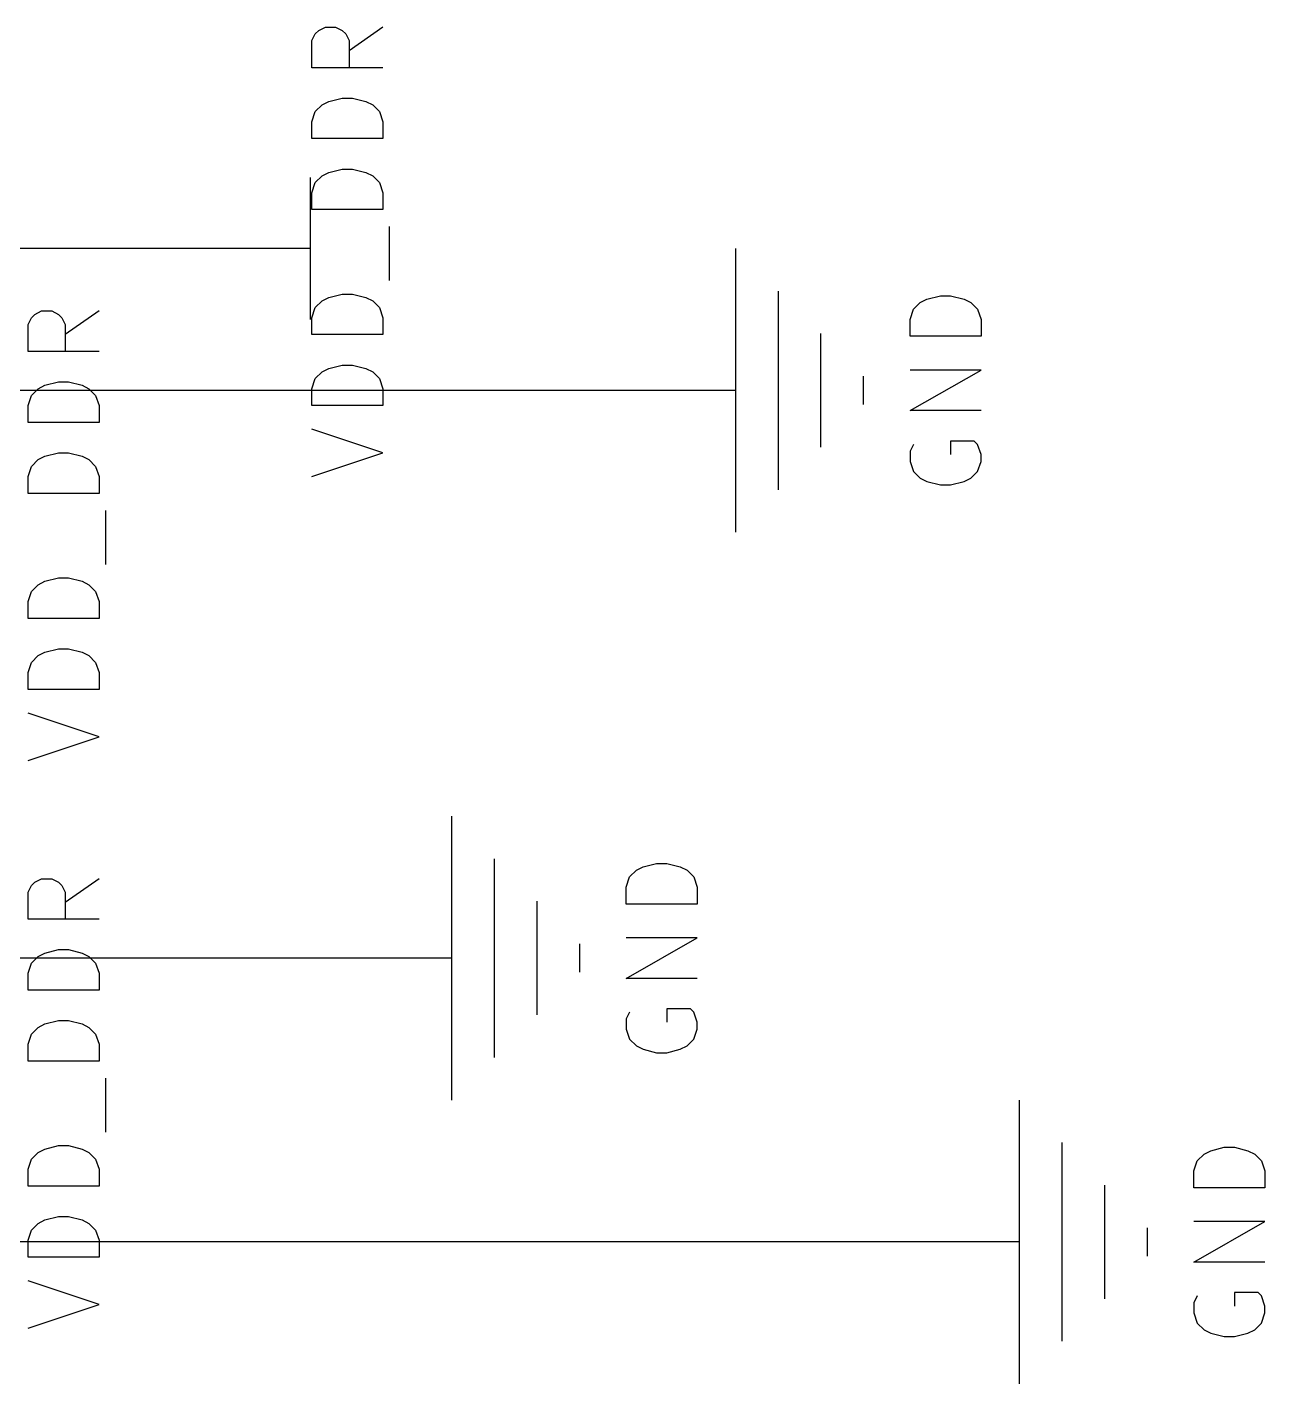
# Model space of a CAD drawing. Header units: millimetres. Extents: x 3 to 246, y -195 to -4.
# Drawn here: x 92.73 to 114.88, y -71.12 to -46.84 of the extents above; entities that cross this region are included whole.
import ezdxf

# ---------------------------------------------------------------- set-up
doc = ezdxf.new("R2010")
doc.units = ezdxf.units.MM
for name, color, linetype in [('GREENSIXTYFIVE', 129, 'CONTINUOUS'), ('LIGHTGREEN', 92, 'CONTINUOUS'), ('RED', 14, 'CONTINUOUS')]:
    doc.layers.add(name, color=color, linetype=linetype)

msp = doc.modelspace()

# ---------------------------------------------------------------- linework, layer by layer
at = {"layer": 'GREENSIXTYFIVE', "linetype": 'CONTINUOUS'}
for p, q in [((97.9449, -46.8992), (98.0658, -46.8388)), ((98.0658, -46.8388), (98.2473, -46.8388)), ((98.2473, -46.8388), (98.3682, -46.8992)), ((99.0939, -46.8388), (98.4892, -47.2621)), ((97.8239, -47.0807), (97.8844, -46.9597)), ((97.8239, -47.5645), (97.8239, -47.0807)), ((97.8844, -46.9597), (97.9449, -46.8992)), ((98.3682, -46.8992), (98.4287, -46.9597)), ((98.4287, -46.9597), (98.4892, -47.0807)), ((98.4892, -47.0807), (98.4892, -47.5645)), ((99.0939, -47.5645), (97.8239, -47.5645)), ((97.8844, -48.3507), (98.0054, -48.2297)), ((98.0054, -48.2297), (98.1263, -48.1692)), ((98.1263, -48.1692), (98.3682, -48.1088)), ((98.3682, -48.1088), (98.5496, -48.1088)), ((98.5496, -48.1088), (98.7915, -48.1692)), ((98.7915, -48.1692), (98.9125, -48.2297)), ((98.9125, -48.2297), (99.0335, -48.3507)), ((97.8239, -48.5321), (97.8844, -48.3507)), ((97.8239, -48.8345), (97.8239, -48.5321)), ((99.0335, -48.3507), (99.0939, -48.5321)), ((99.0939, -48.5321), (99.0939, -48.8345)), ((99.0939, -48.8345), (97.8239, -48.8345)), ((97.8844, -49.6207), (98.0054, -49.4997)), ((98.0054, -49.4997), (98.1263, -49.4392)), ((98.1263, -49.4392), (98.3682, -49.3788)), ((98.3682, -49.3788), (98.5496, -49.3788)), ((98.5496, -49.3788), (98.7915, -49.4392)), ((98.7915, -49.4392), (98.9125, -49.4997)), ((98.9125, -49.4997), (99.0335, -49.6207)), ((97.8239, -49.8021), (97.8844, -49.6207)), ((99.0335, -49.6207), (99.0939, -49.8021)), ((97.8239, -50.1045), (97.8239, -49.8021)), ((99.0939, -49.8021), (99.0939, -50.1045)), ((99.0939, -50.1045), (97.8239, -50.1045)), ((99.2149, -51.3745), (99.2149, -50.4068)), ((98.0054, -51.7373), (98.1263, -51.6768)), ((98.1263, -51.6768), (98.3682, -51.6164)), ((98.3682, -51.6164), (98.5496, -51.6164)), ((98.5496, -51.6164), (98.7915, -51.6768)), ((98.7915, -51.6768), (98.9125, -51.7373)), ((108.7107, -51.7674), (108.8316, -51.7069)), ((108.8316, -51.7069), (109.0735, -51.6465)), ((109.0735, -51.6465), (109.2549, -51.6465)), ((109.2549, -51.6465), (109.4968, -51.7069)), ((109.4968, -51.7069), (109.6178, -51.7674)), ((92.8649, -51.9792), (92.9858, -51.9188)), ((92.9858, -51.9188), (93.1673, -51.9188)), ((93.1673, -51.9188), (93.2882, -51.9792)), ((94.0139, -51.9188), (93.4092, -52.3421)), ((97.8239, -52.0397), (97.8844, -51.8583)), ((97.8844, -51.8583), (98.0054, -51.7373)), ((98.9125, -51.7373), (99.0335, -51.8583)), ((99.0335, -51.8583), (99.0939, -52.0397)), ((108.5292, -52.0698), (108.5897, -51.8884)), ((108.5897, -51.8884), (108.7107, -51.7674)), ((109.6178, -51.7674), (109.7388, -51.8884)), ((109.7388, -51.8884), (109.7992, -52.0698)), ((92.7439, -52.1607), (92.8044, -52.0397)), ((92.7439, -52.6445), (92.7439, -52.1607)), ((92.8044, -52.0397), (92.8649, -51.9792)), ((93.2882, -51.9792), (93.3487, -52.0397)), ((93.3487, -52.0397), (93.4092, -52.1607)), ((93.4092, -52.1607), (93.4092, -52.6445)), ((97.8239, -52.3421), (97.8239, -52.0397)), ((99.0939, -52.0397), (99.0939, -52.3421)), ((108.5292, -52.3722), (108.5292, -52.0698)), ((109.7992, -52.0698), (109.7992, -52.3722)), ((99.0939, -52.3421), (97.8239, -52.3421)), ((109.7992, -52.3722), (108.5292, -52.3722)), ((94.0139, -52.6445), (92.7439, -52.6445)), ((98.1263, -52.9468), (98.3682, -52.8864)), ((98.3682, -52.8864), (98.5496, -52.8864)), ((98.5496, -52.8864), (98.7915, -52.9468)), ((97.8239, -53.3097), (97.8844, -53.1283)), ((97.8844, -53.1283), (98.0054, -53.0073)), ((98.0054, -53.0073), (98.1263, -52.9468)), ((98.7915, -52.9468), (98.9125, -53.0073)), ((98.9125, -53.0073), (99.0335, -53.1283)), ((99.0335, -53.1283), (99.0939, -53.3097)), ((108.5292, -53.7027), (109.7992, -52.977)), ((109.7992, -52.977), (108.5292, -52.977)), ((92.8044, -53.4307), (92.9254, -53.3097)), ((92.9254, -53.3097), (93.0463, -53.2492)), ((93.0463, -53.2492), (93.2882, -53.1888)), ((93.2882, -53.1888), (93.4696, -53.1888)), ((93.4696, -53.1888), (93.7115, -53.2492)), ((93.7115, -53.2492), (93.8325, -53.3097)), ((93.8325, -53.3097), (93.9535, -53.4307)), ((97.8239, -53.6121), (97.8239, -53.3097)), ((99.0939, -53.3097), (99.0939, -53.6121)), ((92.7439, -53.6121), (92.8044, -53.4307)), ((92.7439, -53.9145), (92.7439, -53.6121)), ((93.9535, -53.4307), (94.0139, -53.6121)), ((94.0139, -53.6121), (94.0139, -53.9145)), ((99.0939, -53.6121), (97.8239, -53.6121)), ((109.7992, -53.7027), (108.5292, -53.7027)), ((94.0139, -53.9145), (92.7439, -53.9145)), ((99.0939, -54.4588), (97.8239, -54.0354)), ((108.5897, -54.3074), (108.5292, -54.4284)), ((109.6783, -54.247), (109.2549, -54.247)), ((109.2549, -54.247), (109.2549, -54.4889)), ((109.7388, -54.3074), (109.6783, -54.247)), ((109.7992, -54.4889), (109.7388, -54.3074)), ((92.8044, -54.7007), (92.9254, -54.5797)), ((92.9254, -54.5797), (93.0463, -54.5192)), ((93.0463, -54.5192), (93.2882, -54.4588)), ((93.2882, -54.4588), (93.4696, -54.4588)), ((93.4696, -54.4588), (93.7115, -54.5192)), ((93.7115, -54.5192), (93.8325, -54.5797)), ((93.8325, -54.5797), (93.9535, -54.7007)), ((97.8239, -54.8821), (99.0939, -54.4588)), ((108.5292, -54.4284), (108.5292, -54.6098)), ((108.5292, -54.6098), (108.5897, -54.7912)), ((109.7388, -54.7912), (109.7992, -54.6098)), ((109.7992, -54.6098), (109.7992, -54.4889)), ((92.7439, -54.8821), (92.8044, -54.7007)), ((93.9535, -54.7007), (94.0139, -54.8821)), ((108.5897, -54.7912), (108.7107, -54.9122)), ((109.6178, -54.9122), (109.7388, -54.7912)), ((92.7439, -55.1845), (92.7439, -54.8821)), ((94.0139, -54.8821), (94.0139, -55.1845)), ((108.7107, -54.9122), (108.8316, -54.9727)), ((108.8316, -54.9727), (109.0735, -55.0331)), ((109.0735, -55.0331), (109.2549, -55.0331)), ((109.2549, -55.0331), (109.4968, -54.9727)), ((109.4968, -54.9727), (109.6178, -54.9122)), ((94.0139, -55.1845), (92.7439, -55.1845)), ((94.1349, -56.4545), (94.1349, -55.4868)), ((92.8044, -56.9383), (92.9254, -56.8173)), ((92.9254, -56.8173), (93.0463, -56.7568)), ((93.0463, -56.7568), (93.2882, -56.6964)), ((93.2882, -56.6964), (93.4696, -56.6964)), ((93.4696, -56.6964), (93.7115, -56.7568)), ((93.7115, -56.7568), (93.8325, -56.8173)), ((93.8325, -56.8173), (93.9535, -56.9383)), ((92.7439, -57.1197), (92.8044, -56.9383)), ((93.9535, -56.9383), (94.0139, -57.1197)), ((92.7439, -57.4221), (92.7439, -57.1197)), ((94.0139, -57.1197), (94.0139, -57.4221)), ((94.0139, -57.4221), (92.7439, -57.4221)), ((92.9254, -58.0873), (93.0463, -58.0268)), ((93.0463, -58.0268), (93.2882, -57.9664)), ((93.2882, -57.9664), (93.4696, -57.9664)), ((93.4696, -57.9664), (93.7115, -58.0268)), ((93.7115, -58.0268), (93.8325, -58.0873)), ((92.7439, -58.3897), (92.8044, -58.2083)), ((92.8044, -58.2083), (92.9254, -58.0873)), ((93.8325, -58.0873), (93.9535, -58.2083)), ((93.9535, -58.2083), (94.0139, -58.3897)), ((92.7439, -58.6921), (92.7439, -58.3897)), ((94.0139, -58.3897), (94.0139, -58.6921)), ((94.0139, -58.6921), (92.7439, -58.6921)), ((94.0139, -59.5388), (92.7439, -59.1154)), ((92.7439, -59.9621), (94.0139, -59.5388)), ((103.6307, -61.9274), (103.7516, -61.8669)), ((103.7516, -61.8669), (103.9935, -61.8065)), ((103.9935, -61.8065), (104.1749, -61.8065)), ((104.1749, -61.8065), (104.4168, -61.8669)), ((104.4168, -61.8669), (104.5378, -61.9274)), ((92.8044, -62.1997), (92.8649, -62.1392)), ((92.8649, -62.1392), (92.9858, -62.0788)), ((92.9858, -62.0788), (93.1673, -62.0788)), ((93.1673, -62.0788), (93.2882, -62.1392)), ((93.2882, -62.1392), (93.3487, -62.1997)), ((94.0139, -62.0788), (93.4092, -62.5021)), ((103.4492, -62.2298), (103.5097, -62.0484)), ((103.5097, -62.0484), (103.6307, -61.9274)), ((104.5378, -61.9274), (104.6588, -62.0484)), ((104.6588, -62.0484), (104.7192, -62.2298)), ((92.7439, -62.3207), (92.8044, -62.1997)), ((92.7439, -62.8045), (92.7439, -62.3207)), ((93.3487, -62.1997), (93.4092, -62.3207)), ((93.4092, -62.3207), (93.4092, -62.8045)), ((103.4492, -62.5322), (103.4492, -62.2298)), ((104.7192, -62.2298), (104.7192, -62.5322)), ((104.7192, -62.5322), (103.4492, -62.5322)), ((94.0139, -62.8045), (92.7439, -62.8045)), ((93.0463, -63.4092), (93.2882, -63.3488)), ((93.2882, -63.3488), (93.4696, -63.3488)), ((93.4696, -63.3488), (93.7115, -63.4092)), ((103.4492, -63.8627), (104.7192, -63.137)), ((104.7192, -63.137), (103.4492, -63.137)), ((92.7439, -63.7721), (92.8044, -63.5907)), ((92.8044, -63.5907), (92.9254, -63.4697)), ((92.9254, -63.4697), (93.0463, -63.4092)), ((93.7115, -63.4092), (93.8325, -63.4697)), ((93.8325, -63.4697), (93.9535, -63.5907)), ((93.9535, -63.5907), (94.0139, -63.7721)), ((92.7439, -64.0745), (92.7439, -63.7721)), ((94.0139, -63.7721), (94.0139, -64.0745)), ((94.0139, -64.0745), (92.7439, -64.0745)), ((104.7192, -63.8627), (103.4492, -63.8627)), ((103.5097, -64.4674), (103.4492, -64.5884)), ((104.5983, -64.407), (104.1749, -64.407)), ((104.1749, -64.407), (104.1749, -64.6489)), ((104.6588, -64.4674), (104.5983, -64.407)), ((104.7192, -64.6489), (104.6588, -64.4674)), ((92.8044, -64.8607), (92.9254, -64.7397)), ((92.9254, -64.7397), (93.0463, -64.6792)), ((93.0463, -64.6792), (93.2882, -64.6188)), ((93.2882, -64.6188), (93.4696, -64.6188)), ((93.4696, -64.6188), (93.7115, -64.6792)), ((93.7115, -64.6792), (93.8325, -64.7397)), ((93.8325, -64.7397), (93.9535, -64.8607)), ((103.4492, -64.5884), (103.4492, -64.7698)), ((103.4492, -64.7698), (103.5097, -64.9512)), ((104.6588, -64.9512), (104.7192, -64.7698)), ((104.7192, -64.7698), (104.7192, -64.6489)), ((92.7439, -65.0421), (92.8044, -64.8607)), ((92.7439, -65.3445), (92.7439, -65.0421)), ((93.9535, -64.8607), (94.0139, -65.0421)), ((94.0139, -65.0421), (94.0139, -65.3445)), ((103.5097, -64.9512), (103.6307, -65.0722)), ((103.6307, -65.0722), (103.7516, -65.1327)), ((104.4168, -65.1327), (104.5378, -65.0722)), ((104.5378, -65.0722), (104.6588, -64.9512)), ((103.7516, -65.1327), (103.9935, -65.1931)), ((103.9935, -65.1931), (104.1749, -65.1931)), ((104.1749, -65.1931), (104.4168, -65.1327)), ((94.0139, -65.3445), (92.7439, -65.3445)), ((94.1349, -66.6145), (94.1349, -65.6468)), ((92.8044, -67.0983), (92.9254, -66.9773)), ((92.9254, -66.9773), (93.0463, -66.9168)), ((93.0463, -66.9168), (93.2882, -66.8564)), ((93.2882, -66.8564), (93.4696, -66.8564)), ((93.4696, -66.8564), (93.7115, -66.9168)), ((93.7115, -66.9168), (93.8325, -66.9773)), ((93.8325, -66.9773), (93.9535, -67.0983)), ((113.6697, -67.1284), (113.7907, -67.0074)), ((113.7907, -67.0074), (113.9116, -66.9469)), ((113.9116, -66.9469), (114.1535, -66.8865)), ((114.1535, -66.8865), (114.3349, -66.8865)), ((114.3349, -66.8865), (114.5768, -66.9469)), ((114.5768, -66.9469), (114.6978, -67.0074)), ((114.6978, -67.0074), (114.8188, -67.1284)), ((92.7439, -67.2797), (92.8044, -67.0983)), ((93.9535, -67.0983), (94.0139, -67.2797)), ((113.6092, -67.3098), (113.6697, -67.1284)), ((114.8188, -67.1284), (114.8792, -67.3098)), ((92.7439, -67.5821), (92.7439, -67.2797)), ((94.0139, -67.2797), (94.0139, -67.5821)), ((113.6092, -67.6122), (113.6092, -67.3098)), ((114.8792, -67.3098), (114.8792, -67.6122)), ((94.0139, -67.5821), (92.7439, -67.5821)), ((114.8792, -67.6122), (113.6092, -67.6122)), ((92.9254, -68.2473), (93.0463, -68.1868)), ((93.0463, -68.1868), (93.2882, -68.1264)), ((93.2882, -68.1264), (93.4696, -68.1264)), ((93.4696, -68.1264), (93.7115, -68.1868)), ((93.7115, -68.1868), (93.8325, -68.2473)), ((113.6092, -68.9427), (114.8792, -68.217)), ((114.8792, -68.217), (113.6092, -68.217)), ((92.7439, -68.5497), (92.8044, -68.3683)), ((92.8044, -68.3683), (92.9254, -68.2473)), ((93.8325, -68.2473), (93.9535, -68.3683)), ((93.9535, -68.3683), (94.0139, -68.5497)), ((92.7439, -68.8521), (92.7439, -68.5497)), ((94.0139, -68.5497), (94.0139, -68.8521)), ((94.0139, -68.8521), (92.7439, -68.8521)), ((114.8792, -68.9427), (113.6092, -68.9427)), ((94.0139, -69.6988), (92.7439, -69.2754)), ((113.6697, -69.5474), (113.6092, -69.6684)), ((113.6092, -69.6684), (113.6092, -69.8498)), ((114.7583, -69.487), (114.3349, -69.487)), ((114.3349, -69.487), (114.3349, -69.7289)), ((114.8188, -69.5474), (114.7583, -69.487)), ((114.8792, -69.7289), (114.8188, -69.5474)), ((92.7439, -70.1221), (94.0139, -69.6988)), ((113.6092, -69.8498), (113.6697, -70.0312)), ((114.8188, -70.0312), (114.8792, -69.8498)), ((114.8792, -69.8498), (114.8792, -69.7289)), ((113.6697, -70.0312), (113.7907, -70.1522)), ((113.7907, -70.1522), (113.9116, -70.2127)), ((114.5768, -70.2127), (114.6978, -70.1522)), ((114.6978, -70.1522), (114.8188, -70.0312)), ((113.9116, -70.2127), (114.1535, -70.2731)), ((114.1535, -70.2731), (114.3349, -70.2731)), ((114.3349, -70.2731), (114.5768, -70.2127))]:
    msp.add_line(p, q, dxfattribs=at)
at = {"layer": 'LIGHTGREEN', "linetype": 'CONTINUOUS'}
for p, q in [((95.25, -50.8), (69.85, -50.8)), ((102.87, -53.34), (69.85, -53.34)), ((97.79, -63.5), (69.85, -63.5)), ((107.95, -68.58), (69.85, -68.58))]:
    msp.add_line(p, q, dxfattribs=at)
at = {"layer": 'RED', "linetype": 'CONTINUOUS'}
for p, q in [((97.79, -49.53), (97.79, -52.07)), ((96.52, -50.8), (95.25, -50.8)), ((97.79, -50.8), (96.52, -50.8)), ((105.41, -55.88), (105.41, -50.8)), ((106.172, -55.118), (106.172, -51.562)), ((106.934, -54.356), (106.934, -52.324)), ((107.696, -53.594), (107.696, -53.086)), ((105.41, -53.34), (102.87, -53.34)), ((100.33, -66.04), (100.33, -60.96)), ((101.092, -65.278), (101.092, -61.722)), ((101.854, -64.516), (101.854, -62.484)), ((102.616, -63.754), (102.616, -63.246)), ((100.33, -63.5), (97.79, -63.5)), ((110.49, -71.12), (110.49, -66.04)), ((111.252, -70.358), (111.252, -66.802)), ((112.014, -69.596), (112.014, -67.564)), ((112.776, -68.834), (112.776, -68.326)), ((110.49, -68.58), (107.95, -68.58))]:
    msp.add_line(p, q, dxfattribs=at)

doc.saveas('drawing.dxf')
